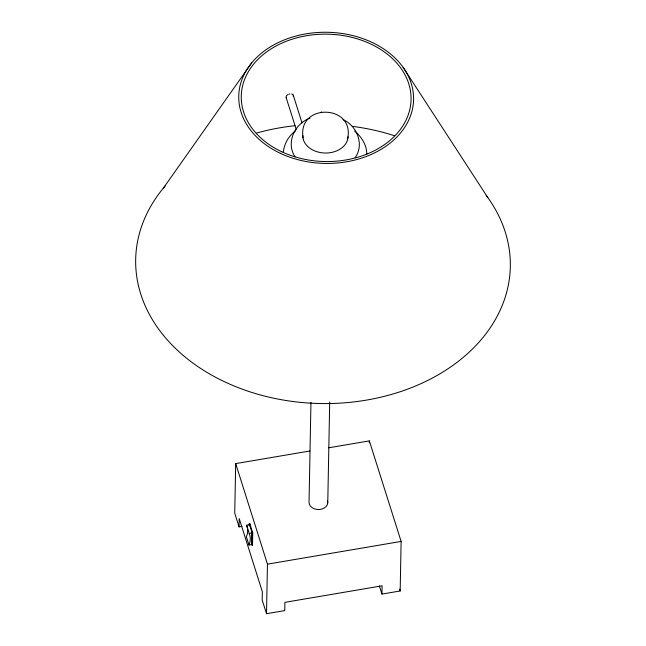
<?xml version="1.0" encoding="UTF-8"?>
<svg xmlns="http://www.w3.org/2000/svg" width="646" height="646" viewBox="0 0 646 646"><rect width="100%" height="100%" fill="white"/><g stroke="black" fill="none" stroke-linecap="round" stroke-linejoin="round"><path stroke-width="0.97" d="M309.935 450.981L235.685 463.61L234.732 513.158L239.06 526.87L241.943 526.377M239.06 526.87L239.222 518.609L262.333 591.728L262.179 599.989L266.507 613.7L284.741 610.599L284.894 602.347L382.101 585.817L381.939 594.078L400.173 590.977L401.118 541.429L369.342 440.887L328.749 447.783M249.203 525.771L249.243 523.866L249.849 523.761L252.739 532.902L252.497 545.289L251.892 545.394L252.134 533.007L249.243 523.866M249.816 525.666L249.849 523.761M266.507 613.7L267.46 564.152L235.685 463.61M310.952 402.377L309.038 502.241A9.367 7.025 1.1 0 0 319.358 509.516A9.367 7.025 1.1 0 0 327.514 500.965M327.764 502.798L329.702 401.925M369.302 442.865L369.342 440.887M283.303 152.399C284.038 143.743 288.786 135.821 295.723 130.694M347.532 139.165C355.68 104.297 297.2 102.577 303.079 137.84M355.13 157.664C364.562 144.801 357.044 125.736 343.091 119.663M163.478 187.978L251.73 62.823M310.048 118.202C294.907 123.305 285.589 142.814 295.02 156.744M248.96 544.998A31.226 20.018 -17.5 0 0 249.186 533.435L251.98 532.958L251.754 544.521L248.96 544.998L246.36 536.769A31.226 20.018 -17.5 0 0 246.586 525.206L249.38 524.73M252.134 533.007L252.739 532.902M267.46 564.152L401.118 541.429M321.127 112.057L321.635 112.024M354.686 131.041C361.429 136.782 366.742 144.857 366.807 153.966M403.096 67.321L487.835 197.603M293.26 95.196L302.053 123.015M286.194 97.675L296.199 129.329M399.591 589.152L400.173 590.977M379.339 585.849L381.939 594.078M246.586 525.206L249.186 533.435M348.032 136.75A22.61 16.957 1.1 0 1 324.793 153.029A22.61 16.957 1.1 0 1 302.837 135.41M486.155 195.31A187.356 140.537 1.1 0 1 440.209 373.646A187.356 140.537 1.1 0 1 197.692 366.452A187.356 140.537 1.1 0 1 165.328 185.79M256.648 133.028A184.861 138.664 1.1 0 1 295.036 125.704M352.312 126.341A184.861 138.664 1.1 0 1 394.278 135.66M291.596 93.985A3.747 2.406 -17.5 0 1 293.236 96.48M286.549 98.216A3.747 2.406 -17.5 0 1 287.946 94.599M288.835 94.203A3.747 2.406 -17.5 0 1 289.779 93.961M280.332 153.312A87.436 65.585 1.1 0 0 413.561 100.437A87.436 65.585 1.1 0 0 284.62 39.786A87.436 65.585 1.1 0 0 280.332 153.312M281.648 151.713A84.917 63.696 1.1 0 0 411.042 100.364A84.917 63.696 1.1 0 0 285.823 41.457A84.917 63.696 1.1 0 0 281.648 151.713"/></g></svg>
